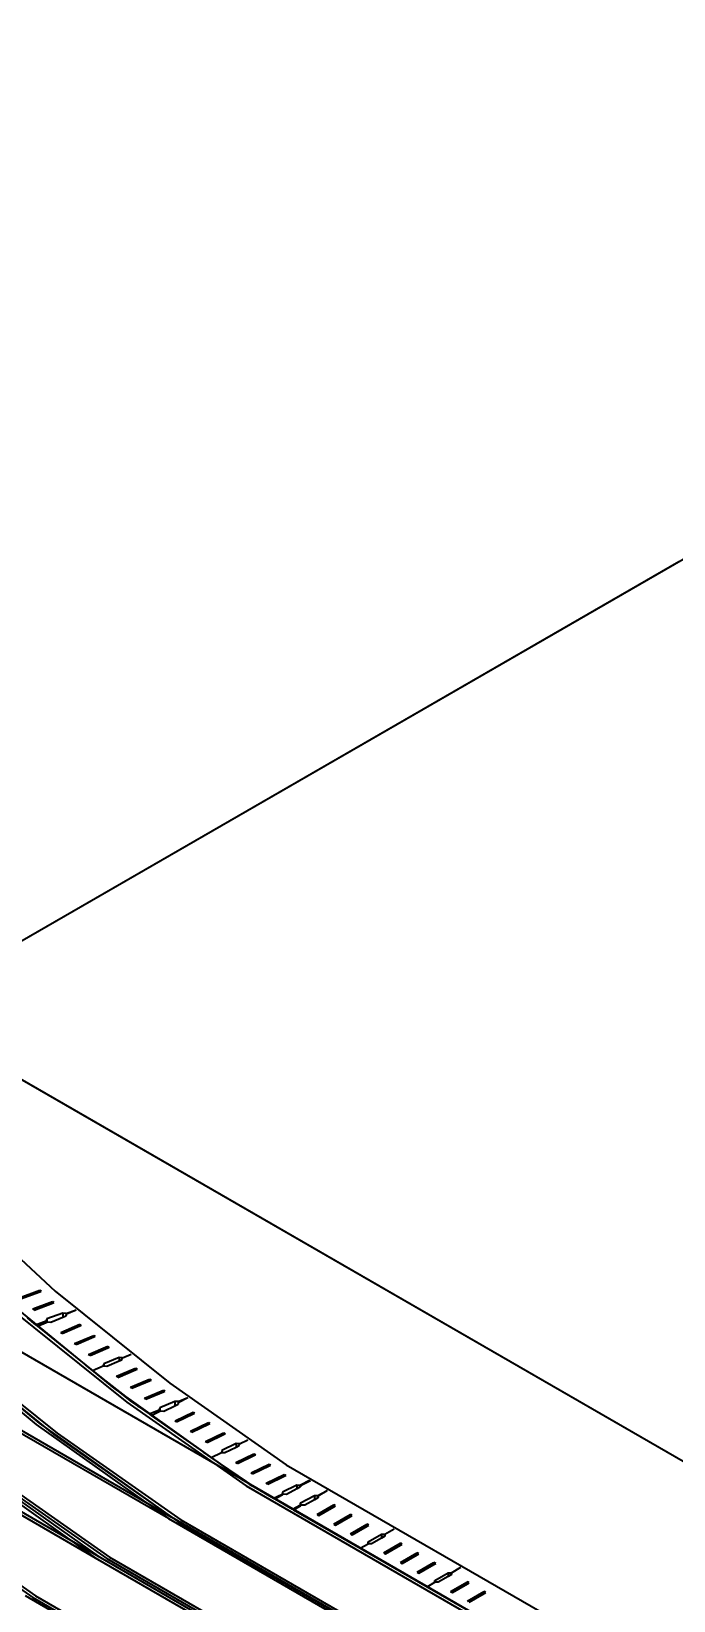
# Model space of a CAD drawing. Header units: centimetres. Extents: x -292707 to 138715, y -53922 to 66277.
# Drawn here: x 83829 to 84646, y -15966 to -13969 of the extents above; entities that cross this region are included whole.
import ezdxf
from ezdxf import colors
from ezdxf.entities.mleader import LeaderData, LeaderLine
from ezdxf.math import Vec2, Vec3

# ---------------------------------------------------------------- set-up
doc = ezdxf.new("R2010")
doc.units = ezdxf.units.CM
doc.layers.add('A-ALINE-7', color=119, linetype='Continuous')
doc.styles.add('Scale 500', font='GOTHICB.TTF', dxfattribs={"height": 175})

# ---------------------------------------------------------------- blocks, each defined once
blk = doc.blocks.new('A$Cbf84a4b9')
at = {"layer": 'A-ALINE-7'}
for p, q in [((4577.4, 6534.5), (2419.5, 5288.7)), ((2852, 4692), (707.1, 5930.3)), ((2759.2, 4641.9), (617.3, 5878.5)), ((2762.7, 4643.9), (620.8, 5880.5)), ((3408.2, 5859.5), (2419.5, 5288.7)), ((2669.3, 4590), (527.5, 5826.6)), ((2672.9, 4592.1), (531, 5828.7)), ((2419.5, 5288.7), (6160.1, 3129.1)), ((2419.5, 5288.7), (9900.7, 969.4)), ((2483.1, 5053.8), (2615.2, 4931.4)), ((2570.3, 4923.3), (2595.5, 4932.7)), ((2595.5, 4932.7), (2597.2, 4931.2)), ((2595.5, 4932.7), (2595.5, 4930.6)), ((2541, 4929.7), (2689.6, 4807.9)), ((2572, 4921.9), (2595.5, 4930.6)), ((2586.6, 4908.8), (2611.8, 4918.1)), ((2588.2, 4907.3), (2611.8, 4916.1)), ((2595.5, 4930.6), (2597.2, 4931.2)), ((2611.8, 4918.1), (2613.4, 4916.7)), ((2611.8, 4918.1), (2611.8, 4916.1)), ((2611.8, 4916.1), (2613.4, 4916.7)), ((2615.2, 4931.4), (2760.9, 4814.3)), ((2557.9, 4909.3), (2706.3, 4790.1)), ((2579.3, 4897.2), (2590.2, 4888.4)), ((2588.2, 4907.3), (2586.6, 4908.8)), ((2590.2, 4888.4), (2603.7, 4893.5)), ((2604.6, 4895.9), (2603.7, 4893.5)), ((2603.7, 4893.5), (2603.7, 4891.5)), ((2624.7, 4903.4), (2604.6, 4895.9)), ((2604.6, 4895.9), (2604.6, 4891.8)), ((2609.5, 4891.8), (2624.7, 4898.2)), ((2628.9, 4902.9), (2624.7, 4903.4)), ((2624.7, 4903.4), (2624.7, 4898.2)), ((2624.7, 4898.2), (2628.8, 4900)), ((2628.8, 4900), (2628.9, 4900.2)), ((2628.9, 4902.9), (2641.7, 4907.6)), ((2628.9, 4902.9), (2628.9, 4900.2)), ((2628.9, 4900.2), (2629.5, 4902.4)), ((2629.5, 4902.4), (2641.7, 4907.6)), ((2641.7, 4907.6), (2641.8, 4907.6)), ((2437.1, 4887.5), (2591, 4761.7)), ((2441.2, 4889.2), (2594.8, 4763.5)), ((2464.8, 4873.3), (2617.4, 4750.6)), ((2590.2, 4888.4), (2592.4, 4886.7)), ((2592.4, 4886.7), (2603.7, 4891.5)), ((2592.4, 4886.7), (2653.8, 4837.3)), ((2603.7, 4891.5), (2604.6, 4891.8)), ((2604.6, 4891.8), (2605.3, 4892.1)), ((2605.3, 4892.1), (2609.5, 4891.8)), ((2622.1, 4878.9), (2646.3, 4889.1)), ((2623.9, 4877.5), (2622.1, 4878.9)), ((2623.9, 4877.5), (2646.3, 4887)), ((2639.8, 4864.9), (2664, 4875.1)), ((2641.6, 4863.5), (2664, 4873)), ((2646.3, 4889.1), (2648.1, 4887.7)), ((2646.3, 4889.1), (2646.3, 4887)), ((2646.3, 4887), (2648.1, 4887.7)), ((2664, 4875.1), (2665.8, 4873.7)), ((2664, 4875.1), (2664, 4873)), ((2664, 4873), (2665.8, 4873.7)), ((2460.7, 4871.7), (2613.5, 4748.9)), ((2641.6, 4863.5), (2639.8, 4864.9)), ((2657.6, 4850.9), (2681.8, 4861.2)), ((2659.4, 4849.5), (2681.8, 4859)), ((2681.8, 4861.2), (2683.6, 4859.8)), ((2681.8, 4861.2), (2681.8, 4859)), ((2681.8, 4859), (2683.6, 4859.8)), ((2662.5, 4830.5), (2653.8, 4837.3)), ((2653.8, 4837.3), (2662.5, 4830.3)), ((2659.4, 4849.5), (2657.6, 4850.9)), ((2662.6, 4830.5), (2676.2, 4836.3)), ((2676.9, 4838.7), (2676.2, 4836.3)), ((2676.2, 4836.3), (2676.3, 4836.3)), ((2676.3, 4836.3), (2676.9, 4836.3)), ((2696.2, 4846.9), (2676.9, 4838.7)), ((2676.9, 4838.7), (2676.9, 4836.3)), ((2676.9, 4836.3), (2680.5, 4835.9)), ((2680.5, 4835.9), (2696.2, 4842.6)), ((2693.2, 4823), (2717.3, 4833.3)), ((2700.4, 4846.5), (2696.2, 4846.9)), ((2696.2, 4846.9), (2696.2, 4842.6)), ((2696.2, 4842.6), (2699.9, 4844.1)), ((2699.9, 4844.1), (2700.4, 4846.2)), ((2700.4, 4846.5), (2700.4, 4846.2)), ((2700.4, 4846.5), (2700.5, 4846.5)), ((2700.4, 4846.2), (2700.5, 4846.5)), ((2700.5, 4846.5), (2711.8, 4851.3)), ((2717.3, 4833.3), (2719.1, 4831.9)), ((2717.3, 4833.3), (2717.3, 4831.1)), ((2662.5, 4830.3), (2662.5, 4830.5)), ((2662.5, 4830.5), (2662.6, 4830.5)), ((2662.5, 4830.3), (2662.6, 4830.2)), ((2662.6, 4830.2), (2662.6, 4830.5)), ((2722.2, 4783.5), (2662.6, 4830.5)), ((2662.6, 4830.2), (2710.3, 4791.9)), ((2694.9, 4821.6), (2693.2, 4823)), ((2694.9, 4821.6), (2717.3, 4831.1)), ((2710.9, 4809.1), (2735.1, 4819.3)), ((2712.7, 4807.7), (2735.1, 4817.1)), ((2717.3, 4831.1), (2719.1, 4831.9)), ((2735.1, 4819.3), (2736.9, 4817.9)), ((2735.1, 4819.3), (2735.1, 4817.1)), ((2735.1, 4817.1), (2736.9, 4817.9)), ((2760.9, 4814.3), (2908.9, 4710.5)), ((2689.6, 4807.9), (2852, 4692)), ((2712.7, 4807.7), (2710.9, 4809.1)), ((2728.6, 4795.1), (2752.8, 4805.3)), ((2730.4, 4793.7), (2728.6, 4795.1)), ((2730.4, 4793.7), (2752.8, 4803.2)), ((2752.8, 4805.3), (2754.6, 4803.9)), ((2752.8, 4805.3), (2752.8, 4803.2)), ((2752.8, 4803.2), (2754.6, 4803.9)), ((2771.4, 4790.7), (2783.7, 4795.9)), ((2772.1, 4790.1), (2783.7, 4795.8)), ((2783.7, 4795.8), (2783.8, 4795.8)), ((2706.3, 4790.1), (2857.8, 4683.7)), ((2710.3, 4791.9), (2722.2, 4783.5)), ((2722.2, 4783.5), (2734.4, 4775)), ((2734.4, 4775), (2747.2, 4780.4)), ((2734.4, 4775), (2737.1, 4773.1)), ((2737.1, 4773.1), (2747.2, 4778)), ((2737.1, 4773.1), (2803.8, 4726.3)), ((2747.9, 4782.8), (2747.2, 4780.4)), ((2747.2, 4780.4), (2747.2, 4778)), ((2747.2, 4778), (2747.9, 4778.4)), ((2767.2, 4791), (2747.9, 4782.8)), ((2747.9, 4782.8), (2747.9, 4778.4)), ((2747.9, 4778.4), (2749.2, 4779)), ((2749.2, 4779), (2753.4, 4778.8)), ((2753.4, 4778.8), (2767.2, 4785.5)), ((2771.4, 4790.7), (2767.2, 4791)), ((2767.2, 4791), (2767.2, 4785.5)), ((2767.2, 4785.5), (2771.4, 4787.5)), ((2767.5, 4766.4), (2790.5, 4777.5)), ((2769.5, 4765.1), (2790.5, 4775.3)), ((2771.4, 4790.7), (2771.4, 4787.5)), ((2771.4, 4787.5), (2771.8, 4787.7)), ((2771.8, 4787.7), (2772.1, 4790.1)), ((2790.5, 4777.5), (2792.4, 4776.2)), ((2790.5, 4777.5), (2790.5, 4775.3)), ((2790.5, 4775.3), (2792.4, 4776.2)), ((2591, 4761.7), (2759, 4642)), ((2594.8, 4763.5), (2762.6, 4644)), ((2769.5, 4765.1), (2767.5, 4766.4)), ((2786.9, 4753.1), (2809.8, 4764.3)), ((2788.8, 4751.8), (2786.9, 4753.1)), ((2788.8, 4751.8), (2809.8, 4762)), ((2809.8, 4764.3), (2811.7, 4763)), ((2809.8, 4764.3), (2809.8, 4762)), ((2809.8, 4762), (2811.7, 4763)), ((2613.5, 4748.9), (2771.1, 4638.3)), ((2617.4, 4750.6), (2774.8, 4640.2)), ((2806.2, 4739.9), (2829.1, 4751)), ((2808.1, 4738.6), (2806.2, 4739.9)), ((2808.1, 4738.6), (2829.1, 4748.8)), ((2845.2, 4737.3), (2826.8, 4728.4)), ((2829.1, 4751), (2831.1, 4749.7)), ((2829.1, 4751), (2829.1, 4748.8)), ((2829.1, 4748.8), (2831.1, 4749.7)), ((2849.4, 4737.1), (2845.2, 4737.3)), ((2845.2, 4737.3), (2845.2, 4732.8)), ((2845.2, 4732.8), (2849, 4734.7)), ((2849, 4734.7), (2849.4, 4737.1)), ((2849.4, 4737.1), (2860, 4742.3)), ((2492.3, 4715.4), (2666, 4592)), ((2496.2, 4717.2), (2669.7, 4593.9)), ((2813.4, 4719.7), (2803.8, 4726.3)), ((2803.8, 4726.3), (2813.4, 4719.5)), ((2813.4, 4719.7), (2826.5, 4726)), ((2870, 4680.9), (2813.4, 4719.7)), ((2813.4, 4719.5), (2813.4, 4719.7)), ((2813.4, 4719.5), (2861.6, 4685.7)), ((2826.8, 4728.4), (2826.5, 4726)), ((2826.5, 4726), (2826.8, 4726)), ((2826.8, 4728.4), (2826.8, 4726)), ((2826.8, 4726), (2830.7, 4725.8)), ((2830.7, 4725.8), (2845.2, 4732.8)), ((2844.8, 4713.4), (2867.8, 4724.5)), ((2846.7, 4712.1), (2844.8, 4713.4)), ((2846.7, 4712.1), (2867.8, 4722.3)), ((2867.8, 4724.5), (2869.7, 4723.2)), ((2867.8, 4724.5), (2867.8, 4722.3)), ((2867.8, 4722.3), (2869.7, 4723.2)), ((2516.7, 4705.9), (2680.6, 4590.9)), ((2520.7, 4707.7), (2684.3, 4592.8)), ((2864.1, 4700.1), (2887.1, 4711.3)), ((2866.1, 4698.8), (2864.1, 4700.1)), ((2866.1, 4698.8), (2887.1, 4709)), ((2883.4, 4686.9), (2906.4, 4698)), ((2885.4, 4685.6), (2906.4, 4695.8)), ((2887.1, 4711.3), (2889, 4710)), ((2887.1, 4711.3), (2887.1, 4709)), ((2887.1, 4709), (2889, 4710)), ((2906.4, 4698), (2908.3, 4696.7)), ((2906.4, 4698), (2906.4, 4695.8)), ((2906.4, 4695.8), (2908.3, 4696.7)), ((2908.9, 4710.5), (8898.9, 1252.1)), ((2852, 4692), (8867, 1219.2)), ((2857.8, 4683.7), (8852.3, 1222.8)), ((2861.6, 4685.7), (2870, 4680.9)), ((2870, 4680.9), (2892.8, 4667.7)), ((2885.4, 4685.6), (2883.4, 4686.9)), ((2904.1, 4675.4), (2903.7, 4673)), ((2922.4, 4684.3), (2904.1, 4675.4)), ((2904.1, 4675.4), (2904.1, 4672.2)), ((2922.4, 4679.8), (2909.4, 4672.7)), ((2926.7, 4684.1), (2922.4, 4684.3)), ((2922.4, 4684.3), (2922.4, 4679.8)), ((2926.7, 4682.1), (2922.4, 4679.8)), ((2926.7, 4684.1), (2926.9, 4684.2)), ((2926.7, 4684.1), (2926.7, 4682.1)), ((2926.8, 4682.2), (2926.7, 4682.1)), ((2926.9, 4684.2), (2926.8, 4682.2)), ((2926.9, 4684.2), (2939.5, 4690.4)), ((2927, 4684.7), (2926.9, 4684.2)), ((2927, 4684.7), (2938.5, 4690.9)), ((2948.9, 4671.2), (2961.1, 4677.8)), ((2949.3, 4671), (2961.1, 4677.8)), ((2961.1, 4677.8), (2961.2, 4677.8)), ((2416, 4661.2), (2586.5, 4541.5)), ((2420, 4662.9), (2590.2, 4543.5)), ((2892.8, 4667.7), (2903.7, 4673)), ((2892.8, 4667.7), (2894.2, 4666.9)), ((2894.2, 4666.9), (2903.7, 4672)), ((2894.2, 4666.9), (2916.9, 4653.8)), ((2903.7, 4673), (2903.7, 4672)), ((2903.7, 4672), (2904.1, 4672.2)), ((2904.1, 4672.2), (2905.1, 4672.8)), ((2909.4, 4672.7), (2905.1, 4672.8)), ((2916.9, 4653.8), (2927.1, 4659.3)), ((2916.9, 4653.8), (2918.2, 4653)), ((2918.2, 4653), (2927.1, 4658.2)), ((2918.2, 4653), (3003, 4604.1)), ((2927.1, 4659.3), (2927.2, 4661.8)), ((2927.1, 4659.3), (2927.1, 4658.2)), ((2927.1, 4658.2), (2927.2, 4658.3)), ((2927.2, 4661.8), (2944.7, 4671.3)), ((2927.2, 4661.8), (2927.2, 4658.3)), ((2927.2, 4658.3), (2928.1, 4658.8)), ((2932.3, 4658.8), (2928.1, 4658.8)), ((2944.7, 4665.9), (2932.3, 4658.8)), ((2944.7, 4671.3), (2948.9, 4671.2)), ((2944.7, 4671.3), (2944.7, 4665.9)), ((2948.9, 4668.4), (2944.7, 4665.9)), ((2948.2, 4647.1), (2969.5, 4659.4)), ((2948.9, 4671.2), (2948.9, 4668.4)), ((2949.3, 4668.6), (2948.9, 4668.4)), ((2949.3, 4671), (2949.3, 4668.6)), ((2950.4, 4645.9), (2969.5, 4656.9)), ((2971.6, 4658.1), (2969.5, 4659.4)), ((2969.5, 4659.4), (2969.5, 4656.9)), ((2969.5, 4656.9), (2971.6, 4658.1)), ((2759, 4642), (8779.8, 1165.9)), ((2762.6, 4644), (8783.2, 1168)), ((2771.1, 4638.3), (8773.1, 1173)), ((2774.8, 4640.2), (8776.5, 1175.1)), ((2948.2, 4647.1), (2950.4, 4645.9)), ((2969.5, 4634.9), (2990.7, 4647.1)), ((2969.5, 4634.9), (2971.6, 4633.6)), ((2971.6, 4633.6), (2990.7, 4644.7)), ((2992.8, 4645.9), (2990.7, 4647.1)), ((2990.7, 4647.1), (2990.7, 4644.7)), ((2990.7, 4644.7), (2992.8, 4645.9)), ((2990.7, 4622.6), (3011.9, 4634.9)), ((3014, 4633.6), (3011.9, 4634.9)), ((3011.9, 4634.9), (3011.9, 4632.4)), ((3011.9, 4632.4), (3014, 4633.6)), ((2990.7, 4622.6), (2992.8, 4621.4)), ((2992.8, 4621.4), (3011.9, 4632.4)), ((3012.9, 4612.2), (3029.9, 4622)), ((3029.9, 4617.1), (3017.2, 4609.8)), ((3029.9, 4622), (3034.2, 4622)), ((3029.9, 4622), (3029.9, 4617.1)), ((3034.2, 4619.6), (3029.9, 4617.1)), ((3034.2, 4622), (3046, 4628.9)), ((3034.2, 4622), (3034.2, 4619.6)), ((2669.7, 4593.9), (8696, 1114.6)), ((3003, 4604.1), (3012.9, 4609.8)), ((3003, 4604.1), (3087.9, 4555.1)), ((3012.9, 4609.8), (3012.9, 4612.2)), ((3017.2, 4609.8), (3012.9, 4609.8)), ((3033.1, 4598.1), (3054.3, 4610.4)), ((3033.1, 4598.1), (3035.2, 4596.9)), ((3035.2, 4596.9), (3054.3, 4607.9)), ((3056.4, 4609.2), (3054.3, 4610.4)), ((3054.3, 4610.4), (3054.3, 4607.9)), ((3054.3, 4607.9), (3056.4, 4609.2)), ((3054.3, 4585.9), (3075.5, 4598.1)), ((3056.4, 4584.7), (3075.5, 4595.7)), ((3077.6, 4596.9), (3075.5, 4598.1)), ((3075.5, 4598.1), (3075.5, 4595.7)), ((3075.5, 4595.7), (3077.6, 4596.9)), ((2666, 4592), (8692.6, 1112.5)), ((2680.6, 4590.9), (8690.6, 1121)), ((2684.3, 4592.8), (8694, 1123.2)), ((3054.3, 4585.9), (3056.4, 4584.7)), ((3075.5, 4573.6), (3096.7, 4585.9)), ((3075.5, 4573.6), (3077.6, 4572.4)), ((3077.6, 4572.4), (3096.7, 4583.4)), ((3098.9, 4584.7), (3096.7, 4585.9)), ((3096.7, 4585.9), (3096.7, 4583.4)), ((3096.7, 4583.4), (3098.9, 4584.7)), ((3119, 4573), (3130.9, 4579.9)), ((3087.9, 4555.1), (3097.8, 4560.8)), ((3087.9, 4555.1), (3172.7, 4506.1)), ((3097.8, 4563.2), (3114.8, 4573)), ((3097.8, 4560.8), (3097.8, 4563.2)), ((3102, 4560.8), (3097.8, 4560.8)), ((3114.8, 4568.1), (3102, 4560.8)), ((3114.8, 4573), (3119, 4573)), ((3114.8, 4573), (3114.8, 4568.1)), ((3119, 4570.6), (3114.8, 4568.1)), ((3117.9, 4549.1), (3139.2, 4561.4)), ((3119, 4573), (3119, 4570.6)), ((3120.1, 4547.9), (3139.2, 4558.9)), ((3141.3, 4560.2), (3139.2, 4561.4)), ((3139.2, 4561.4), (3139.2, 4558.9)), ((3139.2, 4558.9), (3141.3, 4560.2)), ((2576.8, 4543.9), (8608.8, 1061.3)), ((2586.5, 4541.5), (8604.6, 1067)), ((2590.2, 4543.5), (8608, 1069.1)), ((3117.9, 4549.1), (3120.1, 4547.9)), ((3139.2, 4536.9), (3160.4, 4549.1)), ((3141.3, 4535.7), (3160.4, 4546.7)), ((3162.5, 4547.9), (3160.4, 4549.1)), ((3160.4, 4549.1), (3160.4, 4546.7)), ((3160.4, 4546.7), (3162.5, 4547.9))]:
    blk.add_line(p, q, dxfattribs=at)
blk = doc.blocks.new('_Closed')
at = {"color": 0, "linetype": 'ByBlock', "lineweight": -2}
for p, q in [((-1, 0.167), (0, 0)), ((-1, 0.167), (-1, -0.167)), ((0, 0), (-1, -0.167)), ((0, 0), (-1, 0))]:
    blk.add_line(p, q, dxfattribs=at)

msp = doc.modelspace()

# ---------------------------------------------------------------- block references
at = {"ltscale": 5}
msp.add_blockref('A$Cbf84a4b9', (81244.2, -20503.6), dxfattribs=at)

# ---------------------------------------------------------------- leaders
ml = msp.add_multileader_mtext('Standard', dxfattribs=at)
ml.set_content('Area Running \\PTracking\\PRabat Beton K250', color=254, style='Scale 500')
ml.set_leader_properties(color=256, linetype='ByLayer', lineweight=-1)
ml.set_arrow_properties(name='CLOSED')
ml.build(insert=Vec2(0, 0))
ml.multileader.update_dxf_attribs({"dogleg_length": 712.1, "arrow_head_size": 35})
ctx = ml.context
ctx.base_point, ctx.char_height, ctx.arrow_head_size, ctx.landing_gap_size, ctx.plane_origin = Vec3(81935.3, -16563.4), 175, 35, 35, Vec3(81830, -14921.2)
notes = []
notes.append((ctx, [(0, (1, 1, 0), (81818.8, -16563.4), (1, 0), 116.4, [(0, [(81830, -14921.2)], 0, [])])]))
ctx.mtext.insert, ctx.mtext.flow_direction = Vec3(81970.3, -16473.7), 5
for ctx, leaders in notes:
    for number, flags, end, landing, length, lines in leaders:
        leader = LeaderData()
        leader.index, (leader.has_last_leader_line, leader.has_dogleg_vector, leader.attachment_direction) = number, flags
        leader.last_leader_point, leader.dogleg_vector, leader.dogleg_length = Vec3(end), Vec3(landing), length
        for number, points, colour, breaks in lines:
            line = LeaderLine()
            line.index, line.vertices, line.color, line.breaks = number, Vec3.list(points), colors.encode_raw_color(colour), breaks
            leader.lines.append(line)
        ctx.leaders.append(leader)

doc.saveas('drawing.dxf')
